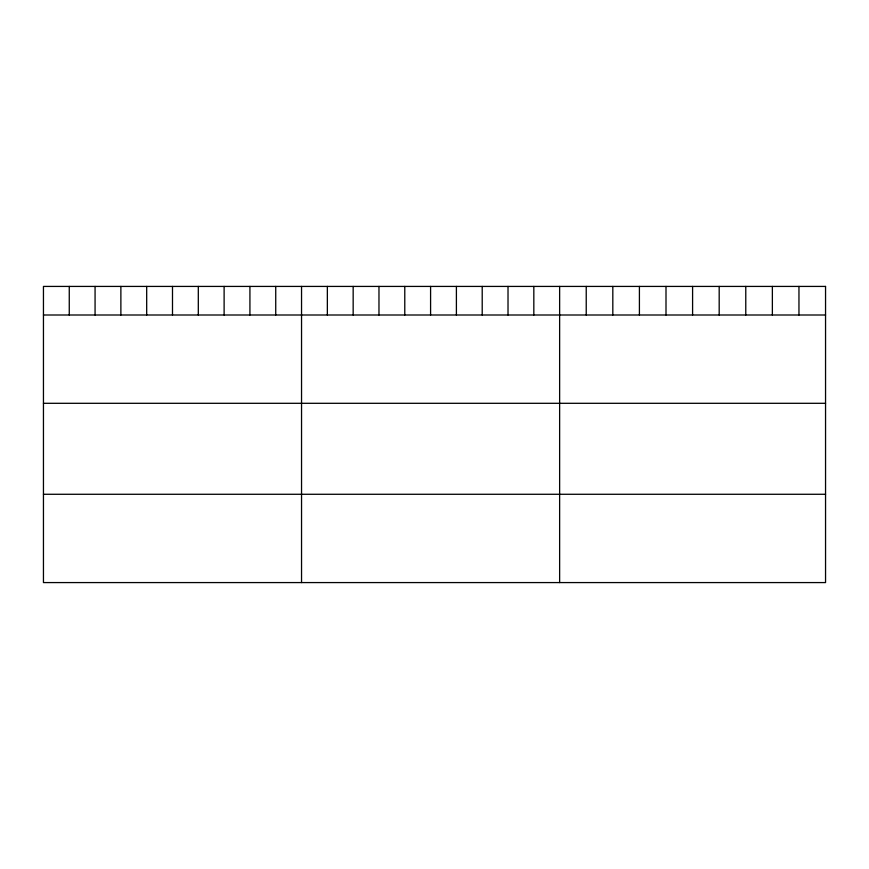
<?xml version="1.0" encoding="UTF-8"?>
<svg xmlns="http://www.w3.org/2000/svg" width="869" height="869" viewBox="0 0 869 869"><rect width="100%" height="100%" fill="white"/><g stroke="black" fill="none" stroke-linecap="round" stroke-linejoin="round"><path stroke-width="1.3" d="M43.45 315.002L825.55 315.002M43.45 403.303L825.55 403.303M43.45 494.276L825.55 494.276M798.959 286.422L798.959 315.002M772.367 286.422L772.367 315.002M745.776 286.422L745.776 315.002M719.184 286.422L719.184 315.002M692.593 286.422L692.593 315.002M666.002 286.422L666.002 315.002M639.41 286.422L639.41 315.002M612.819 286.422L612.819 315.002M586.227 286.422L586.227 315.002M559.636 286.422L559.636 582.578M533.827 286.422L533.827 315.002M508.017 286.422L508.017 315.002M482.208 286.422L482.208 315.002M456.399 286.422L456.399 315.002M430.589 286.422L430.589 315.002M404.78 286.422L404.78 315.002M378.971 286.422L378.971 315.002M353.162 286.422L353.162 315.002M327.352 286.422L327.352 315.002M301.543 286.422L301.543 582.578M275.734 286.422L275.734 315.002M249.924 286.422L249.924 315.002M224.115 286.422L224.115 315.002M198.306 286.422L198.306 315.002M172.496 286.422L172.496 315.002M146.687 286.422L146.687 315.002M120.878 286.422L120.878 315.002M95.069 286.422L95.069 315.002M69.259 286.422L69.259 315.002M825.55 286.422L43.45 286.422L43.45 582.578L825.55 582.578L825.55 286.422"/></g></svg>
